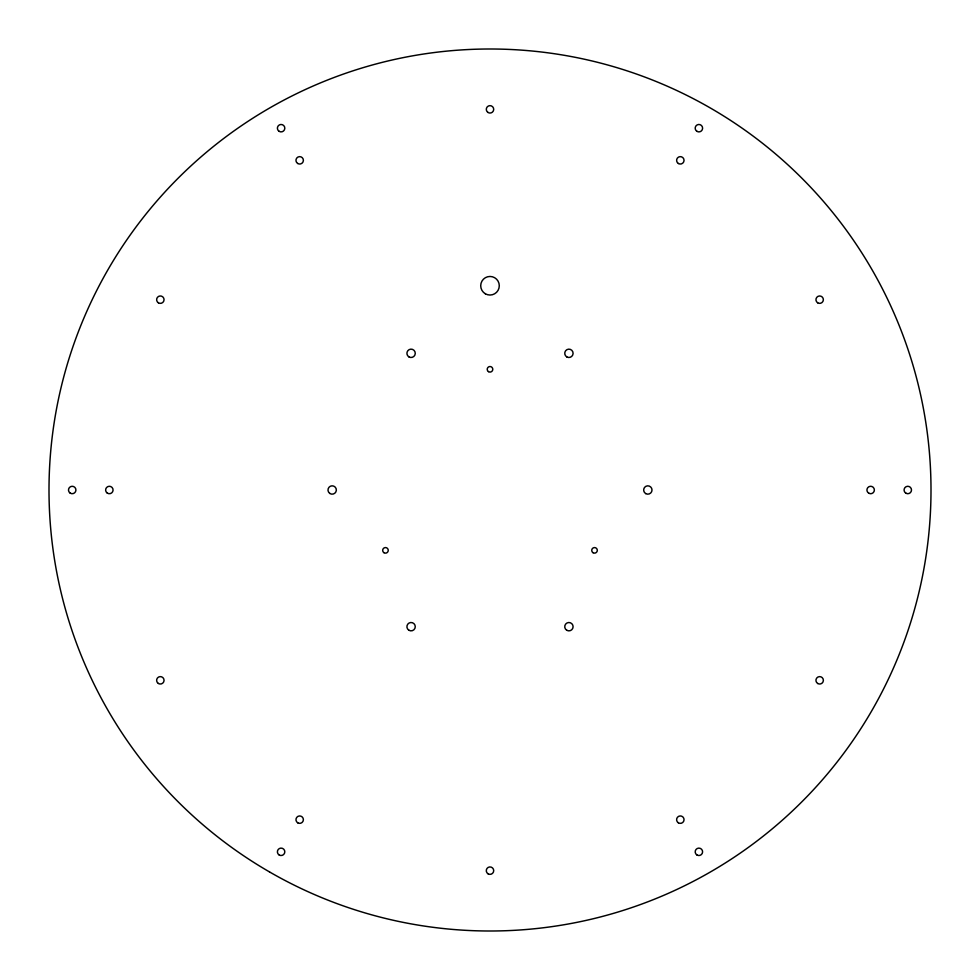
<?xml version="1.0" encoding="UTF-8"?>
<svg xmlns="http://www.w3.org/2000/svg" width="980" height="980" viewBox="0 0 980 980"><rect width="100%" height="100%" fill="white"/><g stroke="black" fill="none" stroke-linecap="round" stroke-linejoin="round"><path stroke-width="1.47" d="M269.5 871.918A441 441 0 0 0 931 490A441 441 0 0 0 269.5 108.082A441 441 0 0 0 269.5 871.918M645.747 493.614A4.177 4.177 0 0 0 652.006 490A4.177 4.177 0 0 0 645.747 486.386A4.177 4.177 0 0 0 645.747 493.614M566.746 356.879A4.177 4.177 0 0 0 573.092 353.413A4.177 4.177 0 0 0 566.918 349.652A4.177 4.177 0 0 0 566.746 356.879M408.832 356.83A4.177 4.177 0 0 0 415.263 353.51A4.177 4.177 0 0 0 409.175 349.603A4.177 4.177 0 0 0 408.832 356.83M329.831 493.455A4.177 4.177 0 0 0 336.336 490.294A4.177 4.177 0 0 0 330.346 486.239A4.177 4.177 0 0 0 329.831 493.455M408.905 630.25A4.177 4.177 0 0 0 415.263 626.784A4.177 4.177 0 0 0 409.077 623.023A4.177 4.177 0 0 0 408.905 630.25M566.661 630.201A4.177 4.177 0 0 0 573.092 626.882A4.177 4.177 0 0 0 567.004 622.974A4.177 4.177 0 0 0 566.661 630.201M905.937 493.222A3.712 3.712 0 0 0 911.498 490A3.712 3.712 0 0 0 905.937 486.778A3.712 3.712 0 0 0 905.937 493.222M696.964 131.357A3.712 3.712 0 0 0 702.611 128.27A3.712 3.712 0 0 0 697.111 124.926A3.712 3.712 0 0 0 696.964 131.357M279.092 131.308A3.712 3.712 0 0 0 284.812 128.356A3.712 3.712 0 0 0 279.398 124.889A3.712 3.712 0 0 0 279.092 131.308M70.131 493.075A3.712 3.712 0 0 0 75.913 490.27A3.712 3.712 0 0 0 70.585 486.656A3.712 3.712 0 0 0 70.131 493.075M279.178 854.989A3.712 3.712 0 0 0 284.812 851.902A3.712 3.712 0 0 0 279.325 848.558A3.712 3.712 0 0 0 279.178 854.989M696.89 854.94A3.712 3.712 0 0 0 702.599 851.988A3.712 3.712 0 0 0 697.197 848.521A3.712 3.712 0 0 0 696.89 854.94M488.444 371.616A2.781 2.781 0 0 0 492.781 369.509A2.781 2.781 0 0 0 488.787 366.802A2.781 2.781 0 0 0 488.444 371.616M383.964 552.696A2.781 2.781 0 0 0 388.252 550.478A2.781 2.781 0 0 0 384.197 547.869A2.781 2.781 0 0 0 383.964 552.696M593.072 552.72A2.781 2.781 0 0 0 597.31 550.417A2.781 2.781 0 0 0 593.194 547.906A2.781 2.781 0 0 0 593.072 552.72M868.795 493.222A3.712 3.712 0 0 0 874.368 490A3.712 3.712 0 0 0 868.795 486.778A3.712 3.712 0 0 0 868.795 493.222M817.651 302.796A3.712 3.712 0 0 0 823.359 299.856A3.712 3.712 0 0 0 817.957 296.377A3.712 3.712 0 0 0 817.651 302.796M678.393 163.513A3.712 3.712 0 0 0 684.04 160.438A3.712 3.712 0 0 0 678.552 157.082A3.712 3.712 0 0 0 678.393 163.513M487.918 112.418A3.712 3.712 0 0 0 493.7 109.613A3.712 3.712 0 0 0 488.383 106.012A3.712 3.712 0 0 0 487.918 112.418M297.663 163.464A3.712 3.712 0 0 0 303.384 160.524A3.712 3.712 0 0 0 297.969 157.045A3.712 3.712 0 0 0 297.663 163.464M158.417 302.845A3.712 3.712 0 0 0 164.052 299.757A3.712 3.712 0 0 0 158.564 296.413A3.712 3.712 0 0 0 158.417 302.845M107.261 493.075A3.712 3.712 0 0 0 113.055 490.27A3.712 3.712 0 0 0 107.727 486.656A3.712 3.712 0 0 0 107.261 493.075M158.344 683.452A3.712 3.712 0 0 0 164.052 680.5A3.712 3.712 0 0 0 158.638 677.021A3.712 3.712 0 0 0 158.344 683.452M297.736 822.82A3.712 3.712 0 0 0 303.384 819.745A3.712 3.712 0 0 0 297.896 816.401A3.712 3.712 0 0 0 297.736 822.82M488.138 873.866A3.712 3.712 0 0 0 493.712 870.657A3.712 3.712 0 0 0 488.138 867.435A3.712 3.712 0 0 0 488.138 873.866M678.319 822.784A3.712 3.712 0 0 0 684.04 819.831A3.712 3.712 0 0 0 678.626 816.352A3.712 3.712 0 0 0 678.319 822.784M817.724 683.501A3.712 3.712 0 0 0 823.372 680.414A3.712 3.712 0 0 0 817.871 677.07A3.712 3.712 0 0 0 817.724 683.501M485.357 293.792A9.286 9.286 0 0 0 499.286 285.743A9.286 9.286 0 0 0 485.357 277.707A9.286 9.286 0 0 0 485.357 293.792"/></g></svg>
